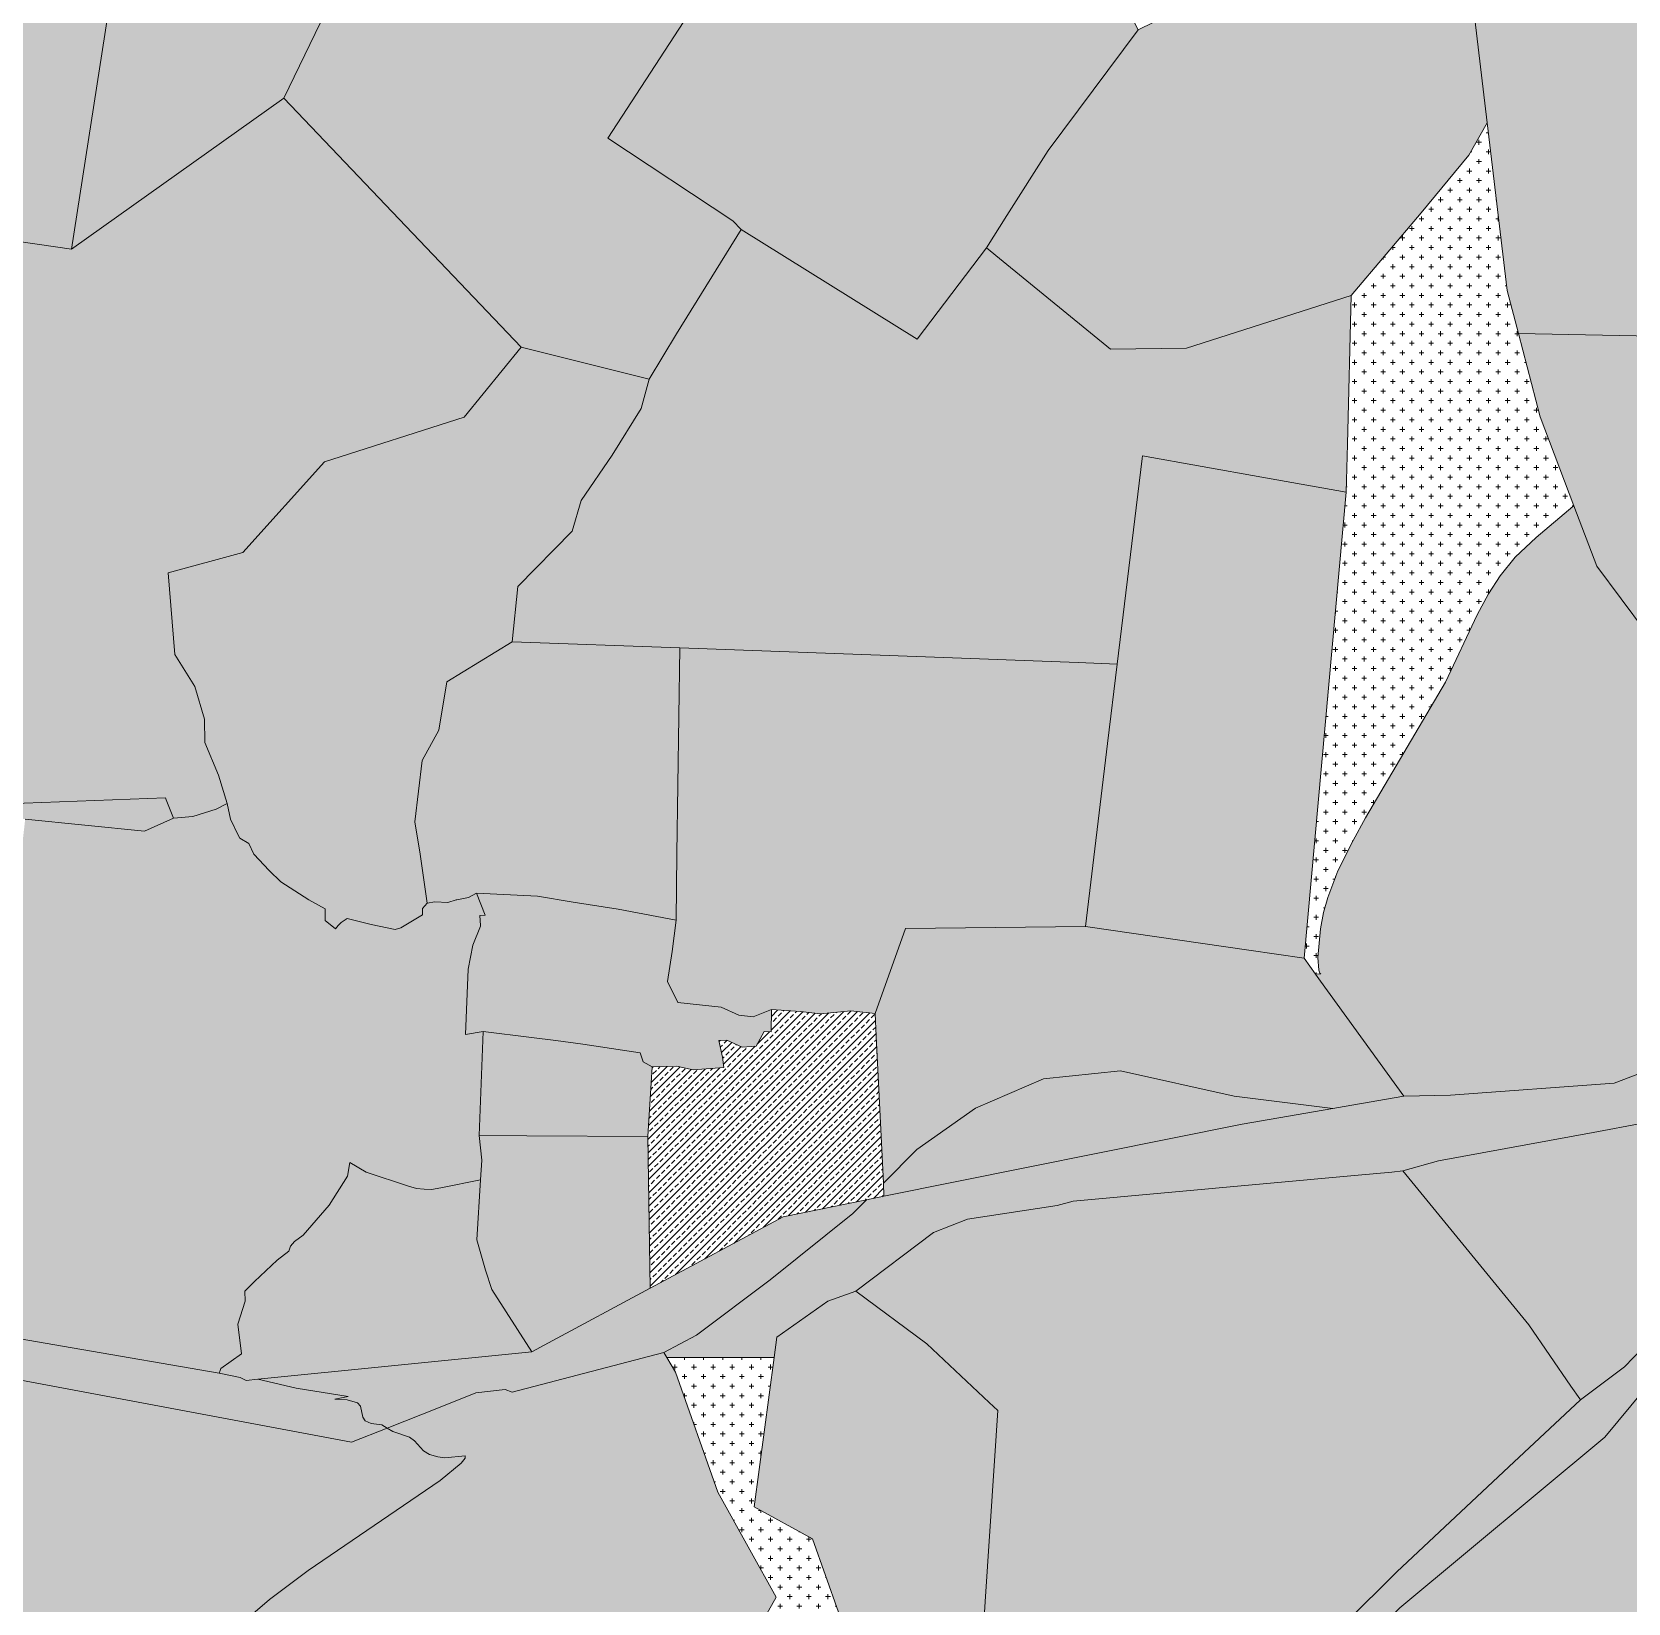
# Model space of a CAD drawing. Header units: metres. Extents: x 541853 to 549675, y 1832829 to 1845715.
# Drawn here: x 546120.2 to 546537.1, y 1833935.8 to 1834346.3 of the extents above; entities that cross this region are included whole.
import ezdxf

# ---------------------------------------------------------------- set-up
doc = ezdxf.new("R2010")
doc.units = ezdxf.units.M
doc.header["$MEASUREMENT"] = 0
doc.layers.add('1', color=7, linetype='Continuous', lineweight=0)

msp = doc.modelspace()

# ---------------------------------------------------------------- hatches: boundary and pattern name
at = {"layer": '1', "linetype": 'Continuous', "lineweight": 0}
for color, points in [(53, [(546281.43, 1834255.575), (546248.01, 1834264.005), (546186, 1834329), (546216, 1834390.995), (546221.01, 1834414.995), (546252.09, 1834470.555), (546253.17, 1834481.505), (546287.43, 1834448.445), (546331.98, 1834417.65), (546326.25, 1834404.135), (546270.66, 1834318.605), (546303.24, 1834297.005), (546305.46, 1834294.695), (546288.57, 1834267.485)]), (53, [(546130.53, 1834289.58), (546148.17, 1834402.95), (546154.29, 1834437.885), (546179.91, 1834461.33), (546206.82, 1834465.215), (546210.9, 1834464.21), (546252.09, 1834470.555), (546221.01, 1834414.995), (546216, 1834390.995), (546186, 1834329)]), (53, [(546130.53, 1834289.58), (546107.13, 1834293), (546085.71, 1834300.365), (546087.57, 1834338.825), (546074.16, 1834340.085), (546053.58, 1834345.8), (546112.02, 1834399.245), (546154.29, 1834437.885), (546148.17, 1834402.95)]), (53, [(546351.39, 1834266.105), (546305.46, 1834294.695), (546303.24, 1834297.005), (546270.66, 1834318.605), (546326.25, 1834404.135), (546340.53, 1834395.045), (546366.51, 1834393.74), (546387.3, 1834395.045), (546390.12, 1834391.775), (546400.05, 1834373.385), (546406.17, 1834362.12), (546405.54, 1834353.81), (546409.11, 1834346.895), (546385.62, 1834315.395), (546374.82, 1834298.37), (546369.48, 1834289.955)]), (53, [(546401.91, 1834263.42), (546373.86, 1834286.355), (546369.48, 1834289.955), (546374.82, 1834298.37), (546385.62, 1834315.395), (546409.11, 1834346.895), (546433.68, 1834358.985), (546455.34, 1834357.56), (546473.28, 1834356.78), (546485.25, 1834364.295), (546494.85, 1834368.015), (546500.25, 1834322.58), (546495.48, 1834314.15), (546483, 1834299.075), (546464.79, 1834277.49), (546421.71, 1834263.735)]), (53, [(546606.48, 1834262.34), (546595.47, 1834263.285), (546556.65, 1834266.615), (546508.44, 1834267.53), (546505.47, 1834278.765), (546500.25, 1834322.58), (546494.85, 1834368.015), (546495.87, 1834359.435), (546569.64, 1834362.045), (546624.93, 1834362.735), (546623.94, 1834342.095), (546613.89, 1834292.715), (546606.69, 1834263.135)]), (53, [(546157.2, 1834140.945), (546155.31, 1834145.715), (546155.1, 1834146.255), (546104.25, 1834144.275), (546084.06, 1834150.365), (546075.75, 1834158.36), (546048.51, 1834184.565), (546034.38, 1834212.555), (546051.63, 1834218.09), (546070.44, 1834228.275), (546078.45, 1834248.255), (546085.71, 1834300.365), (546107.13, 1834293), (546130.53, 1834289.58), (546186, 1834329), (546248.01, 1834264.005), (546233.1, 1834245.645), (546196.65, 1834234.005), (546175.29, 1834210.365), (546155.82, 1834205.04), (546157.59, 1834183.695), (546162.78, 1834175.295), (546165.27, 1834166.82), (546165.42, 1834160.655), (546168.96, 1834152.165), (546171.18, 1834144.755), (546168.33, 1834143.225), (546162.21, 1834141.305)]), (53, [(546074.4, 1834081.215), (546040.2, 1834092.915), (546037.92, 1834093.635), (546037.89, 1834095.69), (546037.71, 1834097.85), (546036.3, 1834099.275), (546034.74, 1834100.34), (546014.85, 1834138.635), (546012.18, 1834145.475), (546016.44, 1834147.53), (546018.48, 1834148.385), (546016.86, 1834151.625), (546011.76, 1834168.305), (546009.45, 1834173.945), (546022.35, 1834181.925), (546035.4, 1834187.565), (546034.98, 1834188.495), (546027.03, 1834205.595), (546027.96, 1834206.735), (546028.71, 1834208.505), (546031.68, 1834209.84), (546025.02, 1834225.605), (546024.66, 1834239.345), (546023.07, 1834304.4), (546018.57, 1834313.775), (546020.55, 1834315.59), (546022.08, 1834316.97), (546024.6, 1834311.93), (546026.13, 1834304.235), (546026.76, 1834304.235), (546025.83, 1834273.53), (546026.76, 1834246.425), (546027.6, 1834225.965), (546034.38, 1834212.555), (546048.51, 1834184.565), (546075.75, 1834158.36), (546084.06, 1834150.365), (546104.25, 1834144.275), (546155.1, 1834146.255), (546155.31, 1834145.715), (546157.2, 1834140.945), (546149.61, 1834137.48), (546118.47, 1834140.66), (546094.62, 1834141.005), (546095.34, 1834139.415), (546093.03, 1834132.605), (546090.69, 1834131.285), (546090.57, 1834130.385), (546090.48, 1834129.455), (546088.71, 1834122.12), (546087.84, 1834121.535), (546086.94, 1834120.95), (546086.4, 1834118.775), (546085.2, 1834113.645), (546084.51, 1834112.835), (546083.82, 1834112.01), (546083.55, 1834109.865), (546082.5, 1834104.105), (546082.29, 1834103.07), (546082.08, 1834102.035), (546081.6, 1834100.4), (546079.68, 1834095.135), (546079.05, 1834095.495), (546076.41, 1834094.97), (546076.11, 1834092.81), (546075.75, 1834090.68)]), (53, [(546403.68, 1834181.19), (546393.48, 1834181.565), (546353.55, 1834183.035), (546289.47, 1834185.405), (546245.61, 1834187.025), (546247.11, 1834201.455), (546261.33, 1834215.885), (546263.7, 1834223.895), (546271.77, 1834235.745), (546279.33, 1834247.91), (546281.43, 1834255.575), (546288.57, 1834267.485), (546305.46, 1834294.695), (546351.39, 1834266.105), (546369.48, 1834289.955), (546373.86, 1834286.355), (546401.91, 1834263.42), (546421.71, 1834263.735), (546464.79, 1834277.49), (546463.8, 1834238.61), (546463.47, 1834226.055), (546441.39, 1834230), (546410.28, 1834235.55), (546410.19, 1834234.845)]), (53, [(546597.12, 1834130.685), (546567.03, 1834155.555), (546528.9, 1834206.75), (546522.93, 1834222.53), (546514.14, 1834245.795), (546508.44, 1834267.53), (546556.65, 1834266.615), (546595.47, 1834263.285), (546606.48, 1834262.34), (546597.87, 1834229.475), (546595.23, 1834206.12)]), (53, [(546215.1, 1834111.785), (546208.86, 1834113.09), (546202.53, 1834114.68), (546201, 1834113.615), (546200.16, 1834112.865), (546199.47, 1834111.965), (546196.83, 1834114.2), (546196.83, 1834116.015), (546196.83, 1834117.23), (546192.51, 1834119.555), (546185.19, 1834124.25), (546182.16, 1834127.205), (546178.14, 1834131.495), (546176.85, 1834134.33), (546174.48, 1834135.695), (546174.06, 1834136.46), (546172.08, 1834140.615), (546171.18, 1834144.755), (546168.96, 1834152.165), (546165.42, 1834160.655), (546165.27, 1834166.82), (546162.78, 1834175.295), (546157.59, 1834183.695), (546155.82, 1834205.04), (546175.29, 1834210.365), (546196.65, 1834234.005), (546233.1, 1834245.645), (546248.01, 1834264.005), (546281.43, 1834255.575), (546279.33, 1834247.91), (546271.77, 1834235.745), (546263.7, 1834223.895), (546261.33, 1834215.885), (546247.11, 1834201.455), (546245.61, 1834187.025), (546228.57, 1834176.525), (546226.47, 1834163.925), (546222.18, 1834156.005), (546220.2, 1834139.94), (546221.61, 1834131.51), (546223.47, 1834118.715), (546222.24, 1834117.275), (546222.24, 1834115.61), (546216.57, 1834112.295)]), (53, [(546452.46, 1834104.36), (546438.06, 1834106.43), (546395.34, 1834112.565), (546401.16, 1834160.415), (546403.68, 1834181.19), (546410.19, 1834234.845), (546410.28, 1834235.55), (546441.39, 1834230), (546463.47, 1834226.055)]), (53, [(546478.47, 1834068.255), (546456.78, 1834098.345), (546455.46, 1834100.19), (546455.61, 1834100.16), (546456.87, 1834100.28), (546456.6, 1834100.415), (546456.3, 1834101.225), (546456.03, 1834104.525), (546456.72, 1834111.98), (546457.56, 1834116.27), (546458.64, 1834120.215), (546461.31, 1834127.13), (546465.24, 1834135.08), (546468.54, 1834141.02), (546489.39, 1834176.465), (546497.64, 1834194.075), (546500.64, 1834199.565), (546503.7, 1834204.245), (546507.63, 1834209.075), (546513.06, 1834214.265), (546522.63, 1834222.305), (546522.93, 1834222.53), (546528.9, 1834206.75), (546567.03, 1834155.555), (546597.12, 1834130.685), (546597.75, 1834112.925), (546598.05, 1834104.18), (546587.13, 1834097.115), (546568.23, 1834084.92), (546533.4, 1834071.645), (546490.68, 1834068.525)]), (252, [(546203.7, 1833977.835), (546054.54, 1834005.855), (546038.43, 1834007.175), (546022.86, 1834003.545), (546009.36, 1834004.505), (545971.68, 1834007.205), (545955.96, 1834023.54), (545951.91, 1834053.105), (545950.35, 1834125.3), (545905.32, 1834181.25), (545905.65, 1834194.42), (545914.08, 1834186.47), (545927.16, 1834171.185), (545939.82, 1834155.87), (545953.56, 1834138.965), (545957.73, 1834118.175), (545958.63, 1834094.19), (545958.33, 1834074.795), (545959.56, 1834055.07), (545961.09, 1834050.165), (545960.94, 1834044.495), (545962.35, 1834027.065), (545970.81, 1834019.565), (545976.45, 1834015.23), (545996.79, 1834014.39), (545998.59, 1834013.34), (546011.28, 1834010.22), (546017.58, 1834008.675), (546034.41, 1834008.075), (546055.83, 1834009.395), (546079.47, 1834010.565), (546079.53, 1834010.565), (546084.27, 1834010.58), (546096.42, 1834008.48), (546130.74, 1834002.555), (546169.14, 1833995.925), (546174.63, 1833994.785), (546176.16, 1833994.02), (546179.19, 1833994.32), (546189.24, 1833991.995), (546202.83, 1833989.775), (546199.29, 1833989.085), (546202.59, 1833988.965), (546205.29, 1833988.125), (546206.04, 1833987.285), (546206.67, 1833984.405), (546207.27, 1833983.475), (546208.83, 1833982.785), (546211.65, 1833982.395), (546213.03, 1833981.54)]), (53, [(546288.45, 1834114.275), (546273.3, 1834117.14), (546261.6, 1834118.955), (546252.24, 1834120.53), (546236.37, 1834121.325), (546234.24, 1834120.185), (546231.18, 1834119.615), (546231.03, 1834119.585), (546228.81, 1834118.895), (546225.45, 1834119.075), (546223.47, 1834118.715), (546221.61, 1834131.51), (546220.2, 1834139.94), (546222.18, 1834156.005), (546226.47, 1834163.925), (546228.57, 1834176.525), (546245.61, 1834187.025), (546289.47, 1834185.405), (546288.69, 1834131.585)]), (53, [(546308.55, 1834088.97), (546304.86, 1834089.465), (546300.24, 1834091.505), (546288.87, 1834092.72), (546286.23, 1834098.195), (546287.4, 1834106.04), (546288.45, 1834114.275), (546288.69, 1834131.585), (546289.47, 1834185.405), (546353.55, 1834183.035), (546393.48, 1834181.565), (546403.68, 1834181.19), (546401.16, 1834160.415), (546395.34, 1834112.565), (546348.39, 1834112.07), (546340.41, 1834089.915), (546334.11, 1834090.605), (546326.19, 1834089.795), (546320.97, 1834090.365), (546313.35, 1834090.875)]), (53, [(546169.14, 1833995.925), (546130.74, 1834002.555), (546096.42, 1834008.48), (546096.84, 1834010.625), (546100.41, 1834029.585), (546104.73, 1834052.475), (546104.7, 1834053.825), (546105.99, 1834061.775), (546106.23, 1834063.905), (546107.97, 1834072.56), (546109.98, 1834081.005), (546110.37, 1834083.705), (546113.19, 1834095.615), (546113.34, 1834096.38), (546113.49, 1834097.13), (546114.93, 1834109.685), (546118.47, 1834140.66), (546149.61, 1834137.48), (546157.2, 1834140.945), (546162.21, 1834141.305), (546168.33, 1834143.225), (546171.18, 1834144.755), (546172.08, 1834140.615), (546174.06, 1834136.46), (546174.48, 1834135.695), (546176.85, 1834134.33), (546178.14, 1834131.495), (546182.16, 1834127.205), (546185.19, 1834124.25), (546192.51, 1834119.555), (546196.83, 1834117.23), (546196.83, 1834116.015), (546196.83, 1834114.2), (546199.47, 1834111.965), (546200.16, 1834112.865), (546201, 1834113.615), (546202.53, 1834114.68), (546208.86, 1834113.09), (546215.1, 1834111.785), (546216.57, 1834112.295), (546222.24, 1834115.61), (546222.24, 1834117.275), (546223.47, 1834118.715), (546225.45, 1834119.075), (546228.81, 1834118.895), (546231.03, 1834119.585), (546231.18, 1834119.615), (546234.24, 1834120.185), (546236.37, 1834121.325), (546238.62, 1834115.565), (546237.24, 1834115.505), (546237.39, 1834112.865), (546237.39, 1834112.715), (546235.41, 1834107.765), (546234.15, 1834101.465), (546233.91, 1834095.135), (546233.43, 1834084.38), (546238.05, 1834085.175), (546237.03, 1834057.995), (546237.69, 1834051.545), (546237.39, 1834046.415), (546226.98, 1834044.345), (546224.61, 1834043.865), (546222.66, 1834043.955), (546220.65, 1834044.18), (546218.61, 1834044.75), (546207.48, 1834048.395), (546203.25, 1834050.96), (546202.65, 1834047.33), (546197.88, 1834039.755), (546191.1, 1834031.925), (546188.79, 1834030.275), (546187.74, 1834029.105), (546187.35, 1834027.77), (546184.26, 1834025.385), (546178.32, 1834019.805), (546175.83, 1834017.285), (546175.92, 1834014.72), (546174, 1834008.72), (546174.99, 1834000.965), (546169.56, 1833997.095), (546169.38, 1833996.6)]), (53, [(546292.89, 1834075.11), (546288.6, 1834076.115), (546282.24, 1834075.935), (546279.9, 1834077.27), (546279.09, 1834079.625), (546264.12, 1834081.875), (546257.01, 1834082.805), (546250.68, 1834083.6), (546238.05, 1834085.175), (546233.43, 1834084.38), (546233.91, 1834095.135), (546234.15, 1834101.465), (546235.41, 1834107.765), (546237.39, 1834112.715), (546237.39, 1834112.865), (546237.24, 1834115.505), (546238.62, 1834115.565), (546236.37, 1834121.325), (546252.24, 1834120.53), (546261.6, 1834118.955), (546273.3, 1834117.14), (546288.45, 1834114.275), (546287.4, 1834106.04), (546286.23, 1834098.195), (546288.87, 1834092.72), (546300.24, 1834091.505), (546304.86, 1834089.465), (546308.55, 1834088.97), (546313.35, 1834090.875), (546313.29, 1834085.115), (546311.49, 1834085.145), (546309.33, 1834081.365), (546305.67, 1834081.095), (546301.74, 1834082.925), (546299.61, 1834082.835), (546300.6, 1834078.485), (546300.93, 1834075.725)]), (53, [(546342.6, 1834045.575), (546340.71, 1834083.975), (546340.41, 1834089.915), (546348.39, 1834112.07), (546395.34, 1834112.565), (546438.06, 1834106.43), (546452.46, 1834104.36), (546455.46, 1834100.19), (546456.78, 1834098.345), (546478.47, 1834068.255), (546462.96, 1834065.585), (546459.93, 1834065.06), (546434.22, 1834068.3), (546404.49, 1834074.87), (546384.45, 1834072.8), (546366.66, 1834065.165), (546351.33, 1834054.305)]), (252, [(546286.05, 1834000.005), (546285.27, 1834001.31), (546293.82, 1834005.855), (546313.05, 1834020.255), (546334.65, 1834037.655), (546338.19, 1834041.195), (546342.75, 1834042.11), (546436.32, 1834060.995), (546459.93, 1834065.06), (546462.96, 1834065.585), (546478.47, 1834068.255), (546490.68, 1834068.525), (546533.4, 1834071.645), (546568.23, 1834084.92), (546587.13, 1834097.115), (546585.96, 1834095.42), (546577.53, 1834089.435), (546605.34, 1834091.955), (546597, 1834089.555), (546570.39, 1834069.995), (546549.54, 1834063.395), (546544.77, 1834061.895), (546540.96, 1834061.205), (546527.97, 1834058.805), (546487.59, 1834051.365), (546478.23, 1834048.8), (546475.41, 1834048.455), (546465.6, 1834047.555), (546392.13, 1834040.82), (546387.96, 1834039.695), (546364.53, 1834036.14), (546355.68, 1834032.615), (546335.4, 1834017.36), (546328.11, 1834014.75), (546314.79, 1834005.285), (546314.07, 1834000.005)]), (252, [(546787.71, 1833817.47), (546786.75, 1833818.7), (546783.03, 1833822.795), (546778.44, 1833826.83), (546764.25, 1833837.795), (546751.2, 1833846.72), (546742.86, 1833850.77), (546735.27, 1833855.48), (546726.33, 1833860.565), (546708, 1833876.78), (546698.49, 1833886.005), (546694.11, 1833891.81), (546679.98, 1833913.725), (546671.13, 1833924.93), (546662.76, 1833938.295), (546658.53, 1833946.215), (546649.26, 1833963.18), (546645.75, 1833967.785), (546625.62, 1833989.01), (546620.19, 1833994.155), (546614.07, 1833999.105), (546612.75, 1834000.005), (546609.09, 1834002.48), (546603.81, 1834005.33), (546595.26, 1834010.28), (546587.4, 1834015.635), (546579.21, 1834019.505), (546575.01, 1834021.905), (546571.89, 1834022.805), (546568.77, 1834020.15), (546561.63, 1834013.055), (546549.3, 1834000.005), (546541.2, 1833991.425), (546531.03, 1833979.17), (546477.48, 1833934.575), (546463.44, 1833920.235), (546447.27, 1833901.545), (546421.8, 1833869.79), (546421.68, 1833869.655), (546412.8, 1833860.46), (546374.88, 1833821.205), (546374.01, 1833828.42), (546373.86, 1833828.585), (546378.24, 1833832.815), (546399.42, 1833858.375), (546415.26, 1833875.985), (546426.63, 1833889.125), (546436.65, 1833900.69), (546439.71, 1833904.23), (546452.01, 1833918.645), (546463.32, 1833930.705), (546476.67, 1833944.025), (546505.89, 1833971.4), (546524.61, 1833988.935), (546536.13, 1833997.545), (546538.53, 1834000.005), (546556.38, 1834018.125), (546561.48, 1834024.095), (546567.45, 1834030.11), (546574.2, 1834036.695), (546582.75, 1834045.005), (546595.38, 1834058.385), (546608.76, 1834073.085), (546619.02, 1834085.115), (546625.47, 1834093.785), (546625.65, 1834093.8), (546626.7, 1834093.89), (546636.09, 1834092.75), (546634.32, 1834088.67), (546625.68, 1834078.755), (546618.57, 1834070.64), (546601.8, 1834053.51), (546583.83, 1834035.45), (546577.56, 1834028.685), (546578.52, 1834026.09), (546582.3, 1834023.825), (546590.1, 1834018.875), (546597.81, 1834014.06), (546605.31, 1834009.17), (546611.76, 1834005.375), (546616.8, 1834001.625), (546618.72, 1834000.005), (546633.33, 1833987.015), (546651.84, 1833966.015), (546666.63, 1833940.605), (546674.22, 1833927.66), (546683.1, 1833915.735), (546696.54, 1833896.31), (546701.49, 1833889.005), (546710.04, 1833880.02), (546728.4, 1833863.55), (546736.32, 1833859.305), (546745.32, 1833854.115), (546752.01, 1833850.53), (546769.26, 1833839.535), (546780.87, 1833828.915), (546784.8, 1833825.285), (546785.55, 1833824.625), (546788.37, 1833821.655), (546789.39, 1833820.755), (546789.99, 1833819.975)]), (53, [(546281.1, 1834057.695), (546249.45, 1834057.905), (546237.03, 1834057.995), (546238.05, 1834085.175), (546250.68, 1834083.6), (546257.01, 1834082.805), (546264.12, 1834081.875), (546279.09, 1834079.625), (546279.9, 1834077.27), (546282.24, 1834075.935)]), (53, [(546342.75, 1834042.11), (546342.6, 1834045.575), (546351.33, 1834054.305), (546366.66, 1834065.165), (546384.45, 1834072.8), (546404.49, 1834074.87), (546434.22, 1834068.3), (546459.93, 1834065.06), (546436.32, 1834060.995)]), (53, [(546524.61, 1833988.935), (546524.46, 1833989.175), (546522.15, 1833992.52), (546511.17, 1834008.525), (546478.23, 1834048.8), (546487.59, 1834051.365), (546527.97, 1834058.805), (546540.96, 1834061.205), (546544.77, 1834061.895), (546549.54, 1834063.395), (546554.52, 1834057.665), (546561.51, 1834050.645), (546571.17, 1834040.01), (546573.87, 1834037.055), (546574.2, 1834036.695), (546567.45, 1834030.11), (546561.48, 1834024.095), (546556.38, 1834018.125), (546538.53, 1834000.005), (546536.13, 1833997.545)]), (53, [(546250.74, 1834001.46), (546240.33, 1834017.765), (546238.68, 1834022.82), (546236.43, 1834030.74), (546237.39, 1834046.415), (546237.69, 1834051.545), (546237.03, 1834057.995), (546249.45, 1834057.905), (546281.1, 1834057.695), (546281.7, 1834018.11), (546255.15, 1834003.815)]), (53, [(546176.16, 1833994.02), (546174.63, 1833994.785), (546169.14, 1833995.925), (546169.38, 1833996.6), (546169.56, 1833997.095), (546174.99, 1834000.965), (546174, 1834008.72), (546175.92, 1834014.72), (546175.83, 1834017.285), (546178.32, 1834019.805), (546184.26, 1834025.385), (546187.35, 1834027.77), (546187.74, 1834029.105), (546188.79, 1834030.275), (546191.1, 1834031.925), (546197.88, 1834039.755), (546202.65, 1834047.33), (546203.25, 1834050.96), (546207.48, 1834048.395), (546218.61, 1834044.75), (546220.65, 1834044.18), (546222.66, 1834043.955), (546224.61, 1834043.865), (546226.98, 1834044.345), (546237.39, 1834046.415), (546236.43, 1834030.74), (546238.68, 1834022.82), (546240.33, 1834017.765), (546250.74, 1834001.46), (546179.19, 1833994.32)]), (53, [(546399.42, 1833858.375), (546377.58, 1833880.05), (546368.37, 1833923.43), (546369.21, 1833936.195), (546371.61, 1833973.02), (546372.45, 1833986.145), (546370.2, 1833988.26), (546353.97, 1834003.59), (546335.4, 1834017.36), (546355.68, 1834032.615), (546364.53, 1834036.14), (546387.96, 1834039.695), (546392.13, 1834040.82), (546465.6, 1834047.555), (546475.41, 1834048.455), (546478.23, 1834048.8), (546511.17, 1834008.525), (546522.15, 1833992.52), (546524.46, 1833989.175), (546524.61, 1833988.935), (546505.89, 1833971.4), (546476.67, 1833944.025), (546463.32, 1833930.705), (546452.01, 1833918.645), (546439.71, 1833904.23), (546436.65, 1833900.69), (546426.63, 1833889.125), (546415.26, 1833875.985)]), (252, [(546213.03, 1833981.54), (546211.65, 1833982.395), (546208.83, 1833982.785), (546207.27, 1833983.475), (546206.67, 1833984.405), (546206.04, 1833987.285), (546205.29, 1833988.125), (546202.59, 1833988.965), (546199.29, 1833989.085), (546202.83, 1833989.775), (546189.24, 1833991.995), (546179.19, 1833994.32), (546250.74, 1834001.46), (546255.15, 1834003.815), (546281.7, 1834018.11), (546316.38, 1834036.785), (546338.19, 1834041.195), (546334.65, 1834037.655), (546313.05, 1834020.255), (546293.82, 1834005.855), (546285.27, 1834001.31), (546245.64, 1833990.93), (546243.84, 1833991.665), (546236.13, 1833990.735), (546226.8, 1833987.015)]), (53, [(546602.67, 1833279.135), (546587.43, 1833319.74), (546582.84, 1833342.705), (546575.67, 1833364.26), (546566.91, 1833380.625), (546556.5, 1833394.485), (546543.6, 1833405.675), (546531.18, 1833412.695), (546513.63, 1833412.41), (546495.6, 1833408.765), (546480.54, 1833414.075), (546464.07, 1833421.245), (546445.44, 1833424.545), (546432.54, 1833425.835), (546416.73, 1833427.425), (546385.98, 1833434.07), (546357.12, 1833450.57), (546347.58, 1833468.255), (546342.09, 1833484.875), (546337.11, 1833501.48), (546330.15, 1833517.635), (546326.91, 1833523.5), (546360.15, 1833531.48), (546394.71, 1833541.755), (546448.11, 1833556.755), (546483.72, 1833532.905), (546483.72, 1833544.455), (546478.8, 1833574.155), (546473.34, 1833613.35), (546479.61, 1833648.87), (546486.57, 1833680.205), (546486.06, 1833716.805), (546486.06, 1833751.53), (546479.31, 1833795.915), (546467.04, 1833840.105), (546452.4, 1833892.815), (546447.27, 1833901.545), (546463.44, 1833920.235), (546477.48, 1833934.575), (546531.03, 1833979.17), (546541.2, 1833991.425), (546549.3, 1834000.005), (546561.63, 1834013.055), (546568.77, 1834020.15), (546571.89, 1834022.805), (546575.01, 1834021.905), (546579.21, 1834019.505), (546587.4, 1834015.635), (546595.26, 1834010.28), (546603.81, 1834005.33), (546609.09, 1834002.48), (546586.32, 1833902.25), (546585.12, 1833881.295), (546585.12, 1833875.985), (546585.12, 1833861.54), (546589.14, 1833840.585), (546595.98, 1833820.035), (546598.71, 1833815.88), (546612.9, 1833794.235), (546643.11, 1833779.325), (546656.22, 1833779.325), (546680.19, 1833779.325), (546702.75, 1833771.27), (546714.69, 1833765.285), (546725.31, 1833759.975), (546754.29, 1833726.135), (546759.24, 1833718.2), (546767.822, 1833704.487), (546766.56, 1833694.47), (546765.36, 1833684.66), (546764.97, 1833681.69), (546760.83, 1833648.24), (546747.33, 1833629.895), (546710.73, 1833580.215), (546673.11, 1833518.355), (546669.18, 1833510.615), (546672.09, 1833506.385), (546667.26, 1833505.17), (546655.71, 1833503.085), (546649.74, 1833501.765), (546645.39, 1833500.4), (546640.26, 1833498.135), (546634.95, 1833494.73), (546624.03, 1833485.79), (546618.36, 1833481.86), (546610.26, 1833477.405), (546596.01, 1833470.7), (546589.98, 1833467.145), (546586.29, 1833464.49), (546583.02, 1833461.61), (546580.29, 1833458.505), (546578.25, 1833455.145), (546577.05, 1833451.98), (546575.97, 1833447.585), (546573.69, 1833434.07), (546568.29, 1833408.93), (546566.16, 1833395.475), (546565.74, 1833390.255), (546566.43, 1833386.97), (546567.69, 1833384.855), (546568.83, 1833383.835), (546569.94, 1833383.235), (546573.39, 1833382.47), (546578.07, 1833382.695), (546584.4, 1833383.895), (546591.78, 1833385.875), (546604.17, 1833389.775), (546608.16, 1833391.38), (546617.91, 1833396.06), (546614.01, 1833392.13), (546610.05, 1833382.875), (546608.07, 1833364.365), (546610.05, 1833351.81), (546613.62, 1833346.89), (546610.89, 1833340.755), (546609.24, 1833336.105), (546607.95, 1833331.515), (546603.15, 1833309.48), (546601.83, 1833300.615), (546601.26, 1833294.405), (546601.11, 1833286.095), (546601.26, 1833282.9)]), (53, [(546368.37, 1833923.43), (546364.71, 1833923.985), (546362.04, 1833924.39), (546342.48, 1833927.36), (546341.73, 1833927.465), (546334.23, 1833923.865), (546324.09, 1833952.62), (546308.85, 1833960.945), (546314.07, 1834000.005), (546314.79, 1834005.285), (546328.11, 1834014.75), (546335.4, 1834017.36), (546353.97, 1834003.59), (546370.2, 1833988.26), (546372.45, 1833986.145), (546371.61, 1833973.02), (546369.21, 1833936.195)]), (53, [(546096.75, 1833750.765), (546072.3, 1833766.98), (546050.34, 1833781.545), (546015.66, 1833803.85), (546008.04, 1833809.775), (545997.78, 1833817.2), (545992.2, 1833821.265), (545980.89, 1833831.48), (545970.15, 1833842.085), (545962.77, 1833850.14), (545950.5, 1833865.2), (545948.55, 1833867.12), (545948.43, 1833868.47), (545949.48, 1833873.18), (545951.37, 1833878.94), (545952.78, 1833882.33), (545954.73, 1833886.065), (545957.07, 1833889.545), (545963.82, 1833897.255), (545965.05, 1833898.995), (545965.89, 1833901.515), (545966.1, 1833904.305), (545966.01, 1833906.81), (545965.62, 1833909.3), (545964.96, 1833911.235), (545963.94, 1833913.02), (545962.14, 1833914.985), (545959.95, 1833916.77), (545951.34, 1833923.025), (545948.94, 1833925.485), (545947.74, 1833927.345), (545946.54, 1833930.915), (545946.06, 1833935.49), (545946.36, 1833939.75), (545947.02, 1833942.495), (545948.16, 1833945.135), (545949.99, 1833947.745), (545952.33, 1833950.01), (545959.68, 1833955.335), (545964, 1833958.905), (545966.97, 1833962.265), (545972.52, 1833969.27), (545975.55, 1833972.33), (545979.54, 1833974.82), (545986.17, 1833978.18), (545988.36, 1833979.89), (545991.84, 1833983.175), (546001.38, 1833993.585), (546007.47, 1834001.385), (546009.36, 1834004.505), (546022.86, 1834003.545), (546038.43, 1834007.175), (546054.54, 1834005.855), (546203.7, 1833977.835), (546213.03, 1833981.54), (546214.5, 1833980.625), (546218.85, 1833979.185), (546220.17, 1833978.21), (546222.51, 1833975.615), (546224.07, 1833974.625), (546226.23, 1833974.025), (546228.09, 1833973.8), (546233.34, 1833974.34), (546233.37, 1833973.695), (546232.32, 1833972.375), (546226.8, 1833967.86), (546192.39, 1833944.325), (546182.31, 1833936.78), (546168.09, 1833924.585), (546159.51, 1833916.245), (546153.96, 1833910.395), (546151.32, 1833906.87), (546148.86, 1833902.04), (546146.58, 1833895.815), (546142.5, 1833883.485), (546139.95, 1833877.395), (546134.16, 1833867.075), (546124.95, 1833852.87), (546123.21, 1833849.24), (546122.43, 1833846.795), (546121.98, 1833844.41), (546122.07, 1833840.96), (546122.7, 1833838.41), (546123.87, 1833836.01), (546125.61, 1833833.805), (546128.55, 1833831.255), (546133.29, 1833828.075), (546136.83, 1833826.2), (546136.71, 1833824.31), (546138.51, 1833808.11), (546137.91, 1833801.795), (546134.01, 1833796.695), (546127.41, 1833788.295), (546118.41, 1833783.195), (546106.71, 1833775.095), (546105.51, 1833772.695), (546099.51, 1833757.62)]), (53, [(546304.98, 1833758.91), (546301.62, 1833761.52), (546288.99, 1833763.365), (546271.11, 1833765.225), (546248.61, 1833768.915), (546239.67, 1833774.465), (546237.81, 1833780.03), (546240.9, 1833786.81), (546245.85, 1833792.06), (546253.23, 1833795.765), (546258.48, 1833800.085), (546260.64, 1833805.32), (546260.94, 1833810.87), (546258.21, 1833818.82), (546257.25, 1833821.67), (546248.31, 1833832.77), (546228.9, 1833843.87), (546200.64, 1833847.905), (546195.12, 1833847.875), (546181.74, 1833847.875), (546169.68, 1833849.225), (546159.21, 1833848.025), (546146.61, 1833842.925), (546137.31, 1833834.525), (546136.83, 1833826.2), (546133.29, 1833828.075), (546128.55, 1833831.255), (546125.61, 1833833.805), (546123.87, 1833836.01), (546122.7, 1833838.41), (546122.07, 1833840.96), (546121.98, 1833844.41), (546122.43, 1833846.795), (546123.21, 1833849.24), (546124.95, 1833852.87), (546134.16, 1833867.075), (546139.95, 1833877.395), (546142.5, 1833883.485), (546146.58, 1833895.815), (546148.86, 1833902.04), (546151.32, 1833906.87), (546153.96, 1833910.395), (546159.51, 1833916.245), (546168.09, 1833924.585), (546182.31, 1833936.78), (546192.39, 1833944.325), (546226.8, 1833967.86), (546232.32, 1833972.375), (546233.37, 1833973.695), (546233.34, 1833974.34), (546228.09, 1833973.8), (546226.23, 1833974.025), (546224.07, 1833974.625), (546222.51, 1833975.615), (546220.17, 1833978.21), (546218.85, 1833979.185), (546214.5, 1833980.625), (546213.03, 1833981.54), (546226.8, 1833987.015), (546236.13, 1833990.735), (546243.84, 1833991.665), (546245.64, 1833990.93), (546285.27, 1834001.31), (546286.05, 1834000.005), (546288.3, 1833996.195), (546299.37, 1833964.845), (546307.71, 1833949.77), (546314.61, 1833937.335), (546275.94, 1833868.59), (546263.88, 1833822.105), (546284.76, 1833817.665), (546300.57, 1833810.87), (546333.03, 1833807.45), (546345.66, 1833816.6), (546353.88, 1833824.775), (546368.67, 1833823.5), (546351.81, 1833806.22), (546332.76, 1833789.315), (546332.43, 1833788.895), (546325.14, 1833778.95), (546308.55, 1833762.48)])]:
    msp.add_hatch(color=color, dxfattribs=at).paths.add_polyline_path(points)
h = msp.add_hatch(dxfattribs=at)
h.set_pattern_fill('CROSS', color=9, scale=10, style=0)
h.paths.add_polyline_path([(546455.61, 1834100.16), (546455.46, 1834100.19), (546452.46, 1834104.36), (546463.47, 1834226.055), (546463.8, 1834238.61), (546464.79, 1834277.49), (546483, 1834299.075), (546495.48, 1834314.15), (546500.25, 1834322.58), (546505.47, 1834278.765), (546508.44, 1834267.53), (546514.14, 1834245.795), (546522.93, 1834222.53), (546522.63, 1834222.305), (546513.06, 1834214.265), (546507.63, 1834209.075), (546503.7, 1834204.245), (546500.64, 1834199.565), (546497.64, 1834194.075), (546489.39, 1834176.465), (546468.54, 1834141.02), (546465.24, 1834135.08), (546461.31, 1834127.13), (546458.64, 1834120.215), (546457.56, 1834116.27), (546456.72, 1834111.98), (546456.03, 1834104.525), (546456.3, 1834101.225), (546456.6, 1834100.415), (546456.87, 1834100.28)])
h = msp.add_hatch(dxfattribs=at)
h.set_pattern_fill('ANSI33', color=255, scale=10, style=0)
h.paths.add_polyline_path([(546281.7, 1834018.11), (546281.1, 1834057.695), (546282.24, 1834075.935), (546288.6, 1834076.115), (546292.89, 1834075.11), (546300.93, 1834075.725), (546300.6, 1834078.485), (546299.61, 1834082.835), (546301.74, 1834082.925), (546305.67, 1834081.095), (546309.33, 1834081.365), (546311.49, 1834085.145), (546313.29, 1834085.115), (546313.35, 1834090.875), (546320.97, 1834090.365), (546326.19, 1834089.795), (546334.11, 1834090.605), (546340.41, 1834089.915), (546340.71, 1834083.975), (546342.6, 1834045.575), (546342.75, 1834042.11), (546338.19, 1834041.195), (546316.38, 1834036.785)])
h = msp.add_hatch(dxfattribs=at)
h.set_pattern_fill('CROSS', color=9, scale=10, style=0)
h.paths.add_polyline_path([(546333.03, 1833807.45), (546300.57, 1833810.87), (546284.76, 1833817.665), (546263.88, 1833822.105), (546275.94, 1833868.59), (546314.61, 1833937.335), (546307.71, 1833949.77), (546299.37, 1833964.845), (546288.3, 1833996.195), (546286.05, 1834000.005), (546314.07, 1834000.005), (546308.85, 1833960.945), (546324.09, 1833952.62), (546334.23, 1833923.865), (546333, 1833922.035), (546292.95, 1833862.02), (546287.37, 1833835.095), (546287.4, 1833835.08), (546297.69, 1833824.775), (546298.47, 1833823.995), (546299.13, 1833823.875), (546312.18, 1833821.745), (546315.42, 1833821.205), (546321.12, 1833823.215), (546327.24, 1833825.39), (546330.24, 1833826.455), (546352.44, 1833834.48), (546366.78, 1833833.085), (546370.62, 1833825.435), (546368.67, 1833823.5), (546353.88, 1833824.775), (546345.66, 1833816.6)])

# ---------------------------------------------------------------- linework, layer by layer
at = {"layer": '1', "color": 7, "linetype": 'Continuous', "lineweight": 0, "flags": 128}
for points in [[(546186, 1834329), (546216, 1834390.995), (546221.01, 1834414.995), (546252.09, 1834470.555), (546253.17, 1834481.505), (546287.43, 1834448.445), (546331.98, 1834417.65), (546326.25, 1834404.135), (546270.66, 1834318.605), (546303.24, 1834297.005), (546305.46, 1834294.695), (546288.57, 1834267.485), (546281.43, 1834255.575), (546248.01, 1834264.005), (546186, 1834329)], [(546154.29, 1834437.885), (546179.91, 1834461.33), (546206.82, 1834465.215), (546210.9, 1834464.21), (546252.09, 1834470.555), (546221.01, 1834414.995), (546216, 1834390.995), (546186, 1834329), (546130.53, 1834289.58), (546148.17, 1834402.95), (546154.29, 1834437.885)], [(546053.58, 1834345.8), (546112.02, 1834399.245), (546154.29, 1834437.885), (546148.17, 1834402.95), (546130.53, 1834289.58), (546107.13, 1834293), (546085.71, 1834300.365), (546087.57, 1834338.825), (546074.16, 1834340.085), (546053.58, 1834345.8)], [(546326.25, 1834404.135), (546340.53, 1834395.045), (546366.51, 1834393.74), (546387.3, 1834395.045), (546390.12, 1834391.775), (546400.05, 1834373.385), (546406.17, 1834362.12), (546405.54, 1834353.81), (546409.11, 1834346.895), (546385.62, 1834315.395), (546374.82, 1834298.37), (546369.48, 1834289.955), (546351.39, 1834266.105), (546305.46, 1834294.695), (546303.24, 1834297.005), (546270.66, 1834318.605), (546326.25, 1834404.135)], [(546369.48, 1834289.955), (546374.82, 1834298.37), (546385.62, 1834315.395), (546409.11, 1834346.895), (546433.68, 1834358.985), (546455.34, 1834357.56), (546473.28, 1834356.78), (546485.25, 1834364.295), (546494.85, 1834368.015), (546500.25, 1834322.58), (546495.48, 1834314.15), (546483, 1834299.075), (546464.79, 1834277.49), (546421.71, 1834263.735), (546401.91, 1834263.42), (546373.86, 1834286.355), (546369.48, 1834289.955)], [(546494.85, 1834368.015), (546495.87, 1834359.435), (546569.64, 1834362.045), (546624.93, 1834362.735), (546623.94, 1834342.095), (546613.89, 1834292.715), (546606.69, 1834263.135), (546606.48, 1834262.34), (546595.47, 1834263.285), (546556.65, 1834266.615), (546508.44, 1834267.53), (546505.47, 1834278.765), (546500.25, 1834322.58), (546494.85, 1834368.015)], [(546452.46, 1834104.36), (546463.47, 1834226.055), (546463.8, 1834238.61), (546464.79, 1834277.49), (546483, 1834299.075), (546495.48, 1834314.15), (546500.25, 1834322.58), (546505.47, 1834278.765), (546508.44, 1834267.53), (546514.14, 1834245.795), (546522.93, 1834222.53), (546522.63, 1834222.305), (546513.06, 1834214.265), (546507.63, 1834209.075), (546503.7, 1834204.245), (546500.64, 1834199.565), (546497.64, 1834194.075), (546489.39, 1834176.465), (546468.54, 1834141.02), (546465.24, 1834135.08), (546461.31, 1834127.13), (546458.64, 1834120.215), (546457.56, 1834116.27), (546456.72, 1834111.98), (546456.03, 1834104.525), (546456.3, 1834101.225), (546456.6, 1834100.415), (546456.87, 1834100.28), (546455.61, 1834100.16), (546455.46, 1834100.19), (546452.46, 1834104.36)], [(546245.61, 1834187.025), (546247.11, 1834201.455), (546261.33, 1834215.885), (546263.7, 1834223.895), (546271.77, 1834235.745), (546279.33, 1834247.91), (546281.43, 1834255.575), (546288.57, 1834267.485), (546305.46, 1834294.695), (546351.39, 1834266.105), (546369.48, 1834289.955), (546373.86, 1834286.355), (546401.91, 1834263.42), (546421.71, 1834263.735), (546464.79, 1834277.49), (546463.8, 1834238.61), (546463.47, 1834226.055), (546441.39, 1834230), (546410.28, 1834235.55), (546410.19, 1834234.845), (546403.68, 1834181.19), (546393.48, 1834181.565), (546353.55, 1834183.035), (546289.47, 1834185.405), (546245.61, 1834187.025)], [(546508.44, 1834267.53), (546556.65, 1834266.615), (546595.47, 1834263.285), (546606.48, 1834262.34), (546597.87, 1834229.475), (546595.23, 1834206.12), (546597.12, 1834130.685), (546567.03, 1834155.555), (546528.9, 1834206.75), (546522.93, 1834222.53), (546514.14, 1834245.795), (546508.44, 1834267.53)], [(546248.01, 1834264.005), (546281.43, 1834255.575), (546279.33, 1834247.91), (546271.77, 1834235.745), (546263.7, 1834223.895), (546261.33, 1834215.885), (546247.11, 1834201.455), (546245.61, 1834187.025), (546228.57, 1834176.525), (546226.47, 1834163.925), (546222.18, 1834156.005), (546220.2, 1834139.94), (546221.61, 1834131.51), (546223.47, 1834118.715), (546222.24, 1834117.275), (546222.24, 1834115.61), (546216.57, 1834112.295), (546215.1, 1834111.785), (546208.86, 1834113.09), (546202.53, 1834114.68), (546201, 1834113.615), (546200.16, 1834112.865), (546199.47, 1834111.965), (546196.83, 1834114.2), (546196.83, 1834116.015), (546196.83, 1834117.23), (546192.51, 1834119.555), (546185.19, 1834124.25), (546182.16, 1834127.205), (546178.14, 1834131.495), (546176.85, 1834134.33), (546174.48, 1834135.695), (546174.06, 1834136.46), (546172.08, 1834140.615), (546171.18, 1834144.755), (546168.96, 1834152.165), (546165.42, 1834160.655), (546165.27, 1834166.82), (546162.78, 1834175.295), (546157.59, 1834183.695), (546155.82, 1834205.04), (546175.29, 1834210.365), (546196.65, 1834234.005), (546233.1, 1834245.645), (546248.01, 1834264.005)], [(546395.34, 1834112.565), (546401.16, 1834160.415), (546403.68, 1834181.19), (546410.19, 1834234.845), (546410.28, 1834235.55), (546441.39, 1834230), (546463.47, 1834226.055), (546452.46, 1834104.36), (546438.06, 1834106.43), (546395.34, 1834112.565)], [(546245.61, 1834187.025), (546289.47, 1834185.405), (546288.69, 1834131.585), (546288.45, 1834114.275), (546273.3, 1834117.14), (546261.6, 1834118.955), (546252.24, 1834120.53), (546236.37, 1834121.325), (546234.24, 1834120.185), (546231.18, 1834119.615), (546231.03, 1834119.585), (546228.81, 1834118.895), (546225.45, 1834119.075), (546223.47, 1834118.715), (546221.61, 1834131.51), (546220.2, 1834139.94), (546222.18, 1834156.005), (546226.47, 1834163.925), (546228.57, 1834176.525), (546245.61, 1834187.025)], [(546288.45, 1834114.275), (546288.69, 1834131.585), (546289.47, 1834185.405), (546353.55, 1834183.035), (546393.48, 1834181.565), (546403.68, 1834181.19), (546401.16, 1834160.415), (546395.34, 1834112.565), (546348.39, 1834112.07), (546340.41, 1834089.915), (546334.11, 1834090.605), (546326.19, 1834089.795), (546320.97, 1834090.365), (546313.35, 1834090.875), (546308.55, 1834088.97), (546304.86, 1834089.465), (546300.24, 1834091.505), (546288.87, 1834092.72), (546286.23, 1834098.195), (546287.4, 1834106.04), (546288.45, 1834114.275)], [(546236.37, 1834121.325), (546252.24, 1834120.53), (546261.6, 1834118.955), (546273.3, 1834117.14), (546288.45, 1834114.275), (546287.4, 1834106.04), (546286.23, 1834098.195), (546288.87, 1834092.72), (546300.24, 1834091.505), (546304.86, 1834089.465), (546308.55, 1834088.97), (546313.35, 1834090.875), (546313.29, 1834085.115), (546311.49, 1834085.145), (546309.33, 1834081.365), (546305.67, 1834081.095), (546301.74, 1834082.925), (546299.61, 1834082.835), (546300.6, 1834078.485), (546300.93, 1834075.725), (546292.89, 1834075.11), (546288.6, 1834076.115), (546282.24, 1834075.935), (546279.9, 1834077.27), (546279.09, 1834079.625), (546264.12, 1834081.875), (546257.01, 1834082.805), (546250.68, 1834083.6), (546238.05, 1834085.175), (546233.43, 1834084.38), (546233.91, 1834095.135), (546234.15, 1834101.465), (546235.41, 1834107.765), (546237.39, 1834112.715), (546237.39, 1834112.865), (546237.24, 1834115.505), (546238.62, 1834115.565), (546236.37, 1834121.325)], [(546340.41, 1834089.915), (546348.39, 1834112.07), (546395.34, 1834112.565), (546438.06, 1834106.43), (546452.46, 1834104.36), (546455.46, 1834100.19), (546456.78, 1834098.345), (546478.47, 1834068.255), (546462.96, 1834065.585), (546459.93, 1834065.06), (546434.22, 1834068.3), (546404.49, 1834074.87), (546384.45, 1834072.8), (546366.66, 1834065.165), (546351.33, 1834054.305), (546342.6, 1834045.575), (546340.71, 1834083.975), (546340.41, 1834089.915)], [(546281.1, 1834057.695), (546282.24, 1834075.935), (546288.6, 1834076.115), (546292.89, 1834075.11), (546300.93, 1834075.725), (546300.6, 1834078.485), (546299.61, 1834082.835), (546301.74, 1834082.925), (546305.67, 1834081.095), (546309.33, 1834081.365), (546311.49, 1834085.145), (546313.29, 1834085.115), (546313.35, 1834090.875), (546320.97, 1834090.365), (546326.19, 1834089.795), (546334.11, 1834090.605), (546340.41, 1834089.915), (546340.71, 1834083.975), (546342.6, 1834045.575), (546342.75, 1834042.11), (546338.19, 1834041.195), (546316.38, 1834036.785), (546281.7, 1834018.11), (546281.1, 1834057.695)], [(546237.03, 1834057.995), (546238.05, 1834085.175), (546250.68, 1834083.6), (546257.01, 1834082.805), (546264.12, 1834081.875), (546279.09, 1834079.625), (546279.9, 1834077.27), (546282.24, 1834075.935), (546281.1, 1834057.695), (546249.45, 1834057.905), (546237.03, 1834057.995)], [(546342.6, 1834045.575), (546351.33, 1834054.305), (546366.66, 1834065.165), (546384.45, 1834072.8), (546404.49, 1834074.87), (546434.22, 1834068.3), (546459.93, 1834065.06), (546436.32, 1834060.995), (546342.75, 1834042.11), (546342.6, 1834045.575)], [(546478.23, 1834048.8), (546487.59, 1834051.365), (546527.97, 1834058.805), (546540.96, 1834061.205), (546544.77, 1834061.895), (546549.54, 1834063.395), (546554.52, 1834057.665), (546561.51, 1834050.645), (546571.17, 1834040.01), (546573.87, 1834037.055), (546574.2, 1834036.695), (546567.45, 1834030.11), (546561.48, 1834024.095), (546556.38, 1834018.125), (546538.53, 1834000.005), (546536.13, 1833997.545), (546524.61, 1833988.935), (546524.46, 1833989.175), (546522.15, 1833992.52), (546511.17, 1834008.525), (546478.23, 1834048.8)], [(546236.43, 1834030.74), (546237.39, 1834046.415), (546237.69, 1834051.545), (546237.03, 1834057.995), (546249.45, 1834057.905), (546281.1, 1834057.695), (546281.7, 1834018.11), (546255.15, 1834003.815), (546250.74, 1834001.46), (546240.33, 1834017.765), (546238.68, 1834022.82), (546236.43, 1834030.74)], [(546169.14, 1833995.925), (546169.38, 1833996.6), (546169.56, 1833997.095), (546174.99, 1834000.965), (546174, 1834008.72), (546175.92, 1834014.72), (546175.83, 1834017.285), (546178.32, 1834019.805), (546184.26, 1834025.385), (546187.35, 1834027.77), (546187.74, 1834029.105), (546188.79, 1834030.275), (546191.1, 1834031.925), (546197.88, 1834039.755), (546202.65, 1834047.33), (546203.25, 1834050.96), (546207.48, 1834048.395), (546218.61, 1834044.75), (546220.65, 1834044.18), (546222.66, 1834043.955), (546224.61, 1834043.865), (546226.98, 1834044.345), (546237.39, 1834046.415), (546236.43, 1834030.74), (546238.68, 1834022.82), (546240.33, 1834017.765), (546250.74, 1834001.46), (546179.19, 1833994.32), (546176.16, 1833994.02), (546174.63, 1833994.785), (546169.14, 1833995.925)], [(546179.19, 1833994.32), (546250.74, 1834001.46), (546255.15, 1834003.815), (546281.7, 1834018.11), (546316.38, 1834036.785), (546338.19, 1834041.195), (546334.65, 1834037.655), (546313.05, 1834020.255), (546293.82, 1834005.855), (546285.27, 1834001.31), (546245.64, 1833990.93), (546243.84, 1833991.665), (546236.13, 1833990.735), (546226.8, 1833987.015), (546213.03, 1833981.54), (546211.65, 1833982.395), (546208.83, 1833982.785), (546207.27, 1833983.475), (546206.67, 1833984.405), (546206.04, 1833987.285), (546205.29, 1833988.125), (546202.59, 1833988.965), (546199.29, 1833989.085), (546202.83, 1833989.775), (546189.24, 1833991.995), (546179.19, 1833994.32)], [(546314.07, 1834000.005), (546314.79, 1834005.285), (546328.11, 1834014.75), (546335.4, 1834017.36), (546353.97, 1834003.59), (546370.2, 1833988.26), (546372.45, 1833986.145), (546371.61, 1833973.02), (546369.21, 1833936.195), (546368.37, 1833923.43), (546364.71, 1833923.985), (546362.04, 1833924.39), (546342.48, 1833927.36), (546341.73, 1833927.465), (546334.23, 1833923.865), (546324.09, 1833952.62), (546308.85, 1833960.945), (546314.07, 1834000.005)]]:
    msp.add_lwpolyline(points, close=True, dxfattribs=at)
for points in [[(546107.13, 1834293), (546130.53, 1834289.58), (546186, 1834329), (546248.01, 1834264.005), (546233.1, 1834245.645), (546196.65, 1834234.005), (546175.29, 1834210.365), (546155.82, 1834205.04), (546157.59, 1834183.695), (546162.78, 1834175.295), (546165.27, 1834166.82), (546165.42, 1834160.655), (546168.96, 1834152.165), (546171.18, 1834144.755), (546168.33, 1834143.225), (546162.21, 1834141.305), (546157.2, 1834140.945), (546155.31, 1834145.715), (546155.1, 1834146.255), (546104.25, 1834144.275)], [(546568.23, 1834084.92), (546533.4, 1834071.645), (546490.68, 1834068.525), (546478.47, 1834068.255), (546456.78, 1834098.345), (546455.46, 1834100.19), (546455.46, 1834100.19), (546455.61, 1834100.16), (546456.87, 1834100.28), (546456.6, 1834100.415), (546456.3, 1834101.225), (546456.03, 1834104.525), (546456.72, 1834111.98), (546457.56, 1834116.27), (546458.64, 1834120.215), (546461.31, 1834127.13), (546465.24, 1834135.08), (546468.54, 1834141.02), (546489.39, 1834176.465), (546497.64, 1834194.075), (546500.64, 1834199.565), (546503.7, 1834204.245), (546507.63, 1834209.075), (546513.06, 1834214.265), (546522.63, 1834222.305), (546522.93, 1834222.53), (546528.9, 1834206.75), (546567.03, 1834155.555)], [(546118.47, 1834140.66), (546149.61, 1834137.48), (546157.2, 1834140.945), (546162.21, 1834141.305), (546168.33, 1834143.225), (546171.18, 1834144.755), (546172.08, 1834140.615), (546174.06, 1834136.46), (546174.48, 1834135.695), (546176.85, 1834134.33), (546178.14, 1834131.495), (546182.16, 1834127.205), (546185.19, 1834124.25), (546192.51, 1834119.555), (546196.83, 1834117.23), (546196.83, 1834116.015), (546196.83, 1834114.2), (546199.47, 1834111.965), (546200.16, 1834112.865), (546201, 1834113.615), (546202.53, 1834114.68), (546208.86, 1834113.09), (546215.1, 1834111.785), (546216.57, 1834112.295), (546222.24, 1834115.61), (546222.24, 1834117.275), (546223.47, 1834118.715), (546225.45, 1834119.075), (546228.81, 1834118.895), (546231.03, 1834119.585), (546231.18, 1834119.615), (546234.24, 1834120.185), (546236.37, 1834121.325), (546238.62, 1834115.565), (546237.24, 1834115.505), (546237.39, 1834112.865), (546237.39, 1834112.715), (546235.41, 1834107.765), (546234.15, 1834101.465), (546233.91, 1834095.135), (546233.43, 1834084.38), (546238.05, 1834085.175), (546237.03, 1834057.995), (546237.69, 1834051.545), (546237.39, 1834046.415), (546226.98, 1834044.345), (546224.61, 1834043.865), (546222.66, 1834043.955), (546220.65, 1834044.18), (546218.61, 1834044.75), (546207.48, 1834048.395), (546203.25, 1834050.96), (546202.65, 1834047.33), (546197.88, 1834039.755), (546191.1, 1834031.925), (546188.79, 1834030.275), (546187.74, 1834029.105), (546187.35, 1834027.77), (546184.26, 1834025.385), (546178.32, 1834019.805), (546175.83, 1834017.285), (546175.92, 1834014.72), (546174, 1834008.72), (546174.99, 1834000.965), (546169.56, 1833997.095), (546169.38, 1833996.6), (546169.14, 1833995.925), (546130.74, 1834002.555), (546096.42, 1834008.48)], [(546104.25, 1834144.275), (546155.1, 1834146.255), (546155.31, 1834145.715), (546157.2, 1834140.945), (546149.61, 1834137.48), (546118.47, 1834140.66)], [(546540.96, 1834061.205), (546527.97, 1834058.805), (546487.59, 1834051.365), (546478.23, 1834048.8), (546475.41, 1834048.455), (546465.6, 1834047.555), (546392.13, 1834040.82), (546387.96, 1834039.695), (546364.53, 1834036.14), (546355.68, 1834032.615), (546335.4, 1834017.36), (546328.11, 1834014.75), (546314.79, 1834005.285), (546314.07, 1834000.005), (546286.05, 1834000.005), (546285.27, 1834001.31), (546285.27, 1834001.31), (546293.82, 1834005.855), (546313.05, 1834020.255), (546334.65, 1834037.655), (546338.19, 1834041.195), (546342.75, 1834042.11), (546436.32, 1834060.995), (546459.93, 1834065.06), (546462.96, 1834065.585), (546478.47, 1834068.255), (546490.68, 1834068.525), (546533.4, 1834071.645), (546568.23, 1834084.92)], [(546368.37, 1833923.43), (546369.21, 1833936.195), (546371.61, 1833973.02), (546372.45, 1833986.145), (546370.2, 1833988.26), (546353.97, 1834003.59), (546335.4, 1834017.36), (546335.4, 1834017.36), (546355.68, 1834032.615), (546364.53, 1834036.14), (546387.96, 1834039.695), (546392.13, 1834040.82), (546465.6, 1834047.555), (546475.41, 1834048.455), (546478.23, 1834048.8), (546511.17, 1834008.525), (546522.15, 1833992.52), (546524.46, 1833989.175), (546524.61, 1833988.935), (546505.89, 1833971.4), (546476.67, 1833944.025), (546463.32, 1833930.705)], [(546096.42, 1834008.48), (546130.74, 1834002.555), (546169.14, 1833995.925), (546174.63, 1833994.785), (546176.16, 1833994.02), (546179.19, 1833994.32), (546189.24, 1833991.995), (546202.83, 1833989.775), (546199.29, 1833989.085), (546202.59, 1833988.965), (546205.29, 1833988.125), (546206.04, 1833987.285), (546206.67, 1833984.405), (546207.27, 1833983.475), (546208.83, 1833982.785), (546211.65, 1833982.395), (546213.03, 1833981.54), (546203.7, 1833977.835), (546054.54, 1834005.855)], [(546054.54, 1834005.855), (546203.7, 1833977.835), (546213.03, 1833981.54), (546214.5, 1833980.625), (546218.85, 1833979.185), (546220.17, 1833978.21), (546222.51, 1833975.615), (546224.07, 1833974.625), (546226.23, 1833974.025), (546228.09, 1833973.8), (546233.34, 1833974.34), (546233.37, 1833973.695), (546232.32, 1833972.375), (546226.8, 1833967.86), (546192.39, 1833944.325), (546182.31, 1833936.78), (546168.09, 1833924.585)], [(546168.09, 1833924.585), (546182.31, 1833936.78), (546192.39, 1833944.325), (546226.8, 1833967.86), (546232.32, 1833972.375), (546233.37, 1833973.695), (546233.34, 1833974.34), (546228.09, 1833973.8), (546226.23, 1833974.025), (546224.07, 1833974.625), (546222.51, 1833975.615), (546220.17, 1833978.21), (546218.85, 1833979.185), (546214.5, 1833980.625), (546213.03, 1833981.54), (546213.03, 1833981.54), (546226.8, 1833987.015), (546236.13, 1833990.735), (546243.84, 1833991.665), (546245.64, 1833990.93), (546285.27, 1834001.31), (546286.05, 1834000.005), (546288.3, 1833996.195), (546299.37, 1833964.845), (546307.71, 1833949.77), (546314.61, 1833937.335), (546275.94, 1833868.59)], [(546275.94, 1833868.59), (546314.61, 1833937.335), (546307.71, 1833949.77), (546299.37, 1833964.845), (546288.3, 1833996.195), (546286.05, 1834000.005), (546286.05, 1834000.005), (546314.07, 1834000.005), (546308.85, 1833960.945), (546324.09, 1833952.62), (546334.23, 1833923.865)], [(546463.32, 1833930.705), (546476.67, 1833944.025), (546505.89, 1833971.4), (546524.61, 1833988.935), (546536.13, 1833997.545), (546538.53, 1834000.005)], [(546337.11, 1833501.48), (546330.15, 1833517.635), (546326.91, 1833523.5), (546360.15, 1833531.48), (546394.71, 1833541.755), (546448.11, 1833556.755), (546448.11, 1833556.755), (546483.72, 1833532.905), (546483.72, 1833544.455), (546478.8, 1833574.155), (546473.34, 1833613.35), (546479.61, 1833648.87), (546486.57, 1833680.205), (546486.06, 1833716.805), (546486.06, 1833751.53), (546479.31, 1833795.915), (546467.04, 1833840.105), (546452.4, 1833892.815), (546447.27, 1833901.545), (546463.44, 1833920.235), (546477.48, 1833934.575), (546531.03, 1833979.17), (546541.2, 1833991.425)], [(546541.2, 1833991.425), (546531.03, 1833979.17), (546477.48, 1833934.575)]]:
    msp.add_lwpolyline(points, dxfattribs=at)

doc.saveas('drawing.dxf')
